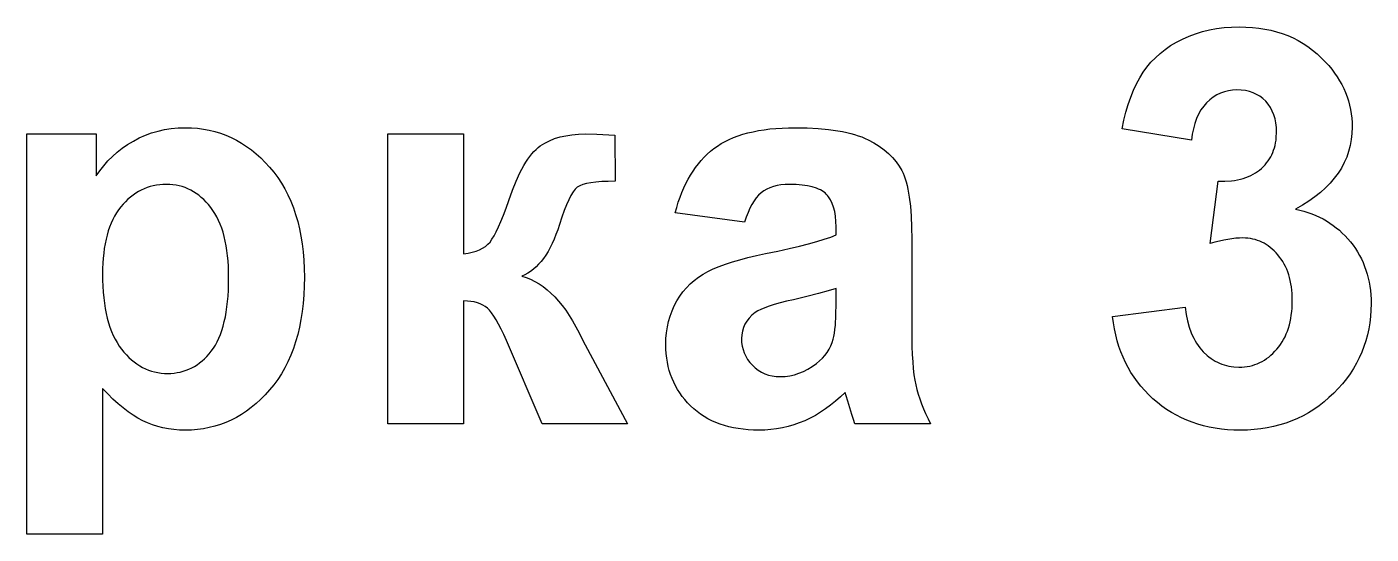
# Model space of a CAD drawing. Header units: metres. Extents: x -269 to 2726, y -36 to 1548.
# Drawn here: x -75.5 to 48.1, y 1169.5 to 1216.2 of the extents above; entities that cross this region are included whole.
import ezdxf

# ---------------------------------------------------------------- set-up
doc = ezdxf.new("R2010")
doc.units = ezdxf.units.M
doc.layers.add('Page1', color=7, linetype='CONTINUOUS')

msp = doc.modelspace()

# ---------------------------------------------------------------- linework, layer by layer
at = {"layer": 'Page1'}
for points in [[(24.345819, 1189.565308), (31.012487, 1190.416748), (31.012487, 1190.416748), (31.105898, 1189.767334), (31.232143, 1189.157227), (31.391224, 1188.58667), (31.583139, 1188.05542), (31.69141, 1187.804565), (31.80789, 1187.563599), (31.932579, 1187.33252), (32.065475, 1187.111328), (32.206581, 1186.899902), (32.355896, 1186.698364), (32.51342, 1186.506592), (32.679153, 1186.324829), (32.679153, 1186.324829), (33.027672, 1185.993042), (33.208569, 1185.843872), (33.393883, 1185.705566), (33.583626, 1185.578491), (33.777786, 1185.462402), (33.976372, 1185.3573), (34.179379, 1185.263306), (34.38681, 1185.18042), (34.598663, 1185.108521), (34.814941, 1185.047729), (35.035641, 1184.997925), (35.260765, 1184.959229), (35.490311, 1184.931641), (35.962669, 1184.909546), (35.962669, 1184.909546), (36.219379, 1184.916016), (36.47094, 1184.935303), (36.717354, 1184.967651), (36.958622, 1185.012939), (37.194736, 1185.071167), (37.425709, 1185.142334), (37.651527, 1185.226318), (37.8722, 1185.323364), (38.087727, 1185.433228), (38.298103, 1185.556152), (38.50333, 1185.691895), (38.703411, 1185.840576), (38.898346, 1186.002319), (39.088127, 1186.17688), (39.272762, 1186.36438), (39.452251, 1186.564819), (39.452251, 1186.564819), (39.623638, 1186.776245), (39.783966, 1186.996704), (39.933235, 1187.226074), (40.071449, 1187.4646), (40.198605, 1187.712036), (40.314705, 1187.968384), (40.419746, 1188.233887), (40.513733, 1188.508301), (40.596661, 1188.791748), (40.668533, 1189.084229), (40.729347, 1189.385742), (40.779102, 1189.696167), (40.817802, 1190.015625), (40.845444, 1190.344116), (40.867561, 1191.028198), (40.867561, 1191.028198), (40.846897, 1191.675537), (40.784904, 1192.28833), (40.738411, 1192.581787), (40.681587, 1192.866577), (40.614433, 1193.142822), (40.536945, 1193.4104), (40.449123, 1193.669312), (40.350971, 1193.919678), (40.242489, 1194.161255), (40.123672, 1194.394287), (39.994526, 1194.618774), (39.855049, 1194.834473), (39.705238, 1195.041626), (39.545097, 1195.240112), (39.545097, 1195.240112), (39.377522, 1195.428223), (39.205421, 1195.604248), (39.02879, 1195.768066), (38.847633, 1195.919678), (38.661945, 1196.059326), (38.471725, 1196.186768), (38.276981, 1196.302002), (38.077705, 1196.405151), (37.873901, 1196.496216), (37.665565, 1196.575073), (37.452705, 1196.641846), (37.235313, 1196.696411), (37.013393, 1196.738892), (36.786945, 1196.769287), (36.555965, 1196.787476), (36.320457, 1196.793579), (36.320457, 1196.793579), (36.000317, 1196.7854), (35.664886, 1196.760986), (35.314175, 1196.720337), (34.948174, 1196.66333), (34.566891, 1196.590088), (34.170322, 1196.50061), (33.758469, 1196.394775), (33.331329, 1196.272705), (33.331329, 1196.272705), (34.042377, 1202.010986), (34.042377, 1202.010986), (34.677464, 1202.01355), (35.273838, 1202.057739), (35.55751, 1202.095459), (35.831505, 1202.143555), (36.095821, 1202.201904), (36.350464, 1202.270752), (36.595425, 1202.349976), (36.830711, 1202.439575), (37.05632, 1202.539551), (37.272251, 1202.649902), (37.478508, 1202.770752), (37.675083, 1202.901855), (37.861984, 1203.043335), (38.039207, 1203.195313), (38.039207, 1203.195313), (38.206207, 1203.355591), (38.362431, 1203.522339), (38.507877, 1203.695679), (38.642555, 1203.875366), (38.766457, 1204.061523), (38.879581, 1204.25415), (38.981937, 1204.453125), (39.073517, 1204.658691), (39.15432, 1204.870728), (39.22435, 1205.089111), (39.283607, 1205.314087), (39.332092, 1205.54541), (39.369801, 1205.783203), (39.396736, 1206.027466), (39.418285, 1206.5354), (39.418285, 1206.5354), (39.402752, 1206.967896), (39.356152, 1207.37793), (39.278488, 1207.765381), (39.169758, 1208.130127), (39.029961, 1208.472412), (38.859097, 1208.792114), (38.657166, 1209.089233), (38.424171, 1209.36377), (38.424171, 1209.36377), (38.165348, 1209.610596), (37.885929, 1209.824463), (37.585918, 1210.005371), (37.265316, 1210.153442), (36.924122, 1210.268677), (36.562336, 1210.350952), (36.179955, 1210.400269), (35.776981, 1210.416748), (35.776981, 1210.416748), (35.376839, 1210.398315), (34.991627, 1210.342896), (34.621346, 1210.250488), (34.265999, 1210.121216), (33.925579, 1209.954956), (33.600094, 1209.751831), (33.289539, 1209.511719), (32.993919, 1209.234619), (32.993919, 1209.234619), (32.719879, 1208.922119), (32.474075, 1208.575439), (32.256508, 1208.19458), (32.067173, 1207.779785), (31.906076, 1207.330688), (31.773214, 1206.847656), (31.668589, 1206.330444), (31.592197, 1205.779053), (31.592197, 1205.779053), (25.215385, 1206.820679), (25.215385, 1206.820679), (25.386425, 1207.615479), (25.577988, 1208.369263), (25.790071, 1209.082031), (26.022676, 1209.753784), (26.275805, 1210.384644), (26.549456, 1210.974487), (26.843626, 1211.523438), (27.158319, 1212.031372), (27.158319, 1212.031372), (27.499304, 1212.505737), (27.872343, 1212.954102), (28.277439, 1213.376465), (28.714594, 1213.772705), (29.183804, 1214.142944), (29.68507, 1214.487183), (30.218393, 1214.805298), (30.783773, 1215.097412), (30.783773, 1215.097412), (31.373993, 1215.359131), (31.981831, 1215.585815), (32.607292, 1215.77771), (33.250374, 1215.934692), (33.911072, 1216.056885), (34.589394, 1216.144043), (35.285336, 1216.196411), (35.998901, 1216.213867), (35.998901, 1216.213867), (36.60833, 1216.201172), (37.202477, 1216.16333), (37.781338, 1216.100098), (38.344913, 1216.011719), (38.893204, 1215.898071), (39.426208, 1215.759155), (39.943928, 1215.594849), (40.446365, 1215.405396), (40.933514, 1215.190674), (41.405376, 1214.950684), (41.861954, 1214.685425), (42.303249, 1214.394897), (42.729256, 1214.079102), (43.139977, 1213.738037), (43.535416, 1213.371704), (43.915565, 1212.980103), (43.915565, 1212.980103), (44.213364, 1212.646362), (44.491951, 1212.307129), (44.751324, 1211.962769), (44.991486, 1211.612915), (45.212433, 1211.257935), (45.414165, 1210.897461), (45.596687, 1210.53186), (45.759995, 1210.160889), (45.904091, 1209.784546), (46.028976, 1209.402954), (46.134647, 1209.015991), (46.221104, 1208.623779), (46.288349, 1208.226318), (46.33638, 1207.823486), (46.3652, 1207.415283), (46.374805, 1207.001831), (46.374805, 1207.001831), (46.354477, 1206.417725), (46.293495, 1205.848633), (46.19186, 1205.294434), (46.049568, 1204.755249), (45.866623, 1204.230957), (45.643021, 1203.72168), (45.378765, 1203.227417), (45.073856, 1202.748047), (44.728291, 1202.283691), (44.342072, 1201.834229), (43.915195, 1201.39978), (43.447666, 1200.980347), (42.939484, 1200.575806), (42.390644, 1200.186279), (41.801151, 1199.811646), (41.171001, 1199.452026), (41.171001, 1199.452026), (41.560654, 1199.361206), (41.940434, 1199.25708), (42.310341, 1199.140015), (42.67038, 1199.009766), (43.020542, 1198.866455), (43.360836, 1198.709961), (43.691257, 1198.540405), (44.011806, 1198.357788), (44.322487, 1198.161987), (44.623291, 1197.953125), (44.914227, 1197.731079), (45.19529, 1197.495972), (45.46648, 1197.247803), (45.727798, 1196.98645), (45.979244, 1196.712036), (46.220821, 1196.424438), (46.220821, 1196.424438), (46.450066, 1196.126587), (46.66452, 1195.821045), (46.864185, 1195.507935), (47.049057, 1195.187256), (47.219143, 1194.859009), (47.374439, 1194.523193), (47.514942, 1194.17981), (47.640656, 1193.828735), (47.751583, 1193.470093), (47.847717, 1193.104004), (47.929062, 1192.730103), (47.995617, 1192.348755), (48.047382, 1191.959839), (48.084358, 1191.563232), (48.106541, 1191.159058), (48.113937, 1190.747314), (48.113937, 1190.747314), (48.100498, 1190.149414), (48.060188, 1189.562622), (47.993008, 1188.986938), (47.898952, 1188.422485), (47.778023, 1187.869019), (47.630219, 1187.326782), (47.455544, 1186.795532), (47.253994, 1186.275513), (47.025574, 1185.766602), (46.770279, 1185.268921), (46.48811, 1184.782227), (46.17907, 1184.306763), (45.843155, 1183.842285), (45.480366, 1183.389038), (45.090706, 1182.946899), (44.674171, 1182.515869), (44.674171, 1182.515869), (44.23761, 1182.10376), (43.787872, 1181.718262), (43.324951, 1181.359253), (42.84885, 1181.026855), (42.35957, 1180.721069), (41.857109, 1180.441895), (41.341465, 1180.189331), (40.812645, 1179.963257), (40.270645, 1179.763794), (39.715462, 1179.591064), (39.147102, 1179.444824), (38.565559, 1179.325073), (37.97084, 1179.232056), (37.362938, 1179.165527), (36.741856, 1179.125732), (36.107597, 1179.112427), (36.107597, 1179.112427), (35.507187, 1179.123657), (34.919727, 1179.157593), (34.345219, 1179.214111), (33.783661, 1179.293091), (33.23505, 1179.394775), (32.699394, 1179.519043), (32.176685, 1179.665894), (31.666925, 1179.835327), (31.170116, 1180.027344), (30.686258, 1180.241943), (30.215351, 1180.479248), (29.757391, 1180.739014), (29.312384, 1181.021362), (28.880325, 1181.326416), (28.461218, 1181.653931), (28.055059, 1182.00415), (28.055059, 1182.00415), (27.665867, 1182.372559), (27.297657, 1182.754883), (26.95043, 1183.151001), (26.624184, 1183.561157), (26.318918, 1183.985107), (26.034637, 1184.422974), (25.771336, 1184.874634), (25.529018, 1185.340332), (25.307682, 1185.819824), (25.107327, 1186.313232), (24.927954, 1186.820557), (24.769564, 1187.341675), (24.632154, 1187.876709), (24.515728, 1188.425659), (24.420282, 1188.988525), (24.345819, 1189.565308)], [(-75.467224, 1206.358765), (-69.090408, 1206.358765), (-69.090408, 1202.495483), (-69.090408, 1202.495483), (-68.761703, 1202.978638), (-68.405121, 1203.438477), (-68.020653, 1203.874878), (-67.608299, 1204.287842), (-67.168068, 1204.677612), (-66.699959, 1205.043945), (-66.203964, 1205.386963), (-65.680084, 1205.706543), (-65.680084, 1205.706543), (-65.134979, 1205.995361), (-64.575294, 1206.245483), (-64.001038, 1206.457275), (-63.412197, 1206.630493), (-62.808781, 1206.765259), (-62.190784, 1206.86145), (-61.558212, 1206.919189), (-60.911064, 1206.938477), (-60.911064, 1206.938477), (-60.344692, 1206.924316), (-59.78915, 1206.881714), (-59.244431, 1206.810669), (-58.710545, 1206.711304), (-58.187481, 1206.583496), (-57.675243, 1206.427368), (-57.173836, 1206.242798), (-56.683254, 1206.029907), (-56.203503, 1205.788452), (-55.734573, 1205.518799), (-55.276474, 1205.220581), (-54.829201, 1204.894043), (-54.392757, 1204.539185), (-53.967136, 1204.155762), (-53.552345, 1203.744141), (-53.148384, 1203.303955), (-53.148384, 1203.303955), (-52.762287, 1202.838501), (-52.4011, 1202.350708), (-52.064823, 1201.840454), (-51.753456, 1201.307983), (-51.466995, 1200.753052), (-51.205448, 1200.175903), (-50.968807, 1199.576294), (-50.75708, 1198.954468), (-50.570259, 1198.310181), (-50.408348, 1197.643677), (-50.271343, 1196.954712), (-50.159252, 1196.243408), (-50.072067, 1195.509766), (-50.009796, 1194.753784), (-49.972431, 1193.975586), (-49.959976, 1193.174927), (-49.959976, 1193.174927), (-49.972458, 1192.353149), (-50.009903, 1191.554565), (-50.072308, 1190.779297), (-50.159676, 1190.0271), (-50.272007, 1189.298096), (-50.409302, 1188.592407), (-50.571556, 1187.90979), (-50.758778, 1187.250366), (-50.970959, 1186.614258), (-51.208103, 1186.001221), (-51.470207, 1185.411377), (-51.757275, 1184.844849), (-52.069309, 1184.301392), (-52.4063, 1183.781128), (-52.768257, 1183.28418), (-53.155174, 1182.810303), (-53.155174, 1182.810303), (-53.559837, 1182.362549), (-53.975029, 1181.943604), (-54.400745, 1181.553589), (-54.836987, 1181.192505), (-55.283756, 1180.860229), (-55.741051, 1180.556885), (-56.20887, 1180.282471), (-56.687218, 1180.036865), (-57.176094, 1179.82019), (-57.675491, 1179.632446), (-58.185421, 1179.473511), (-58.705872, 1179.343506), (-59.236851, 1179.242432), (-59.778358, 1179.170166), (-60.330391, 1179.126831), (-60.892948, 1179.112427), (-60.892948, 1179.112427), (-61.427757, 1179.125977), (-61.949757, 1179.166626), (-62.45895, 1179.234375), (-62.955334, 1179.329224), (-63.438911, 1179.451172), (-63.909676, 1179.60022), (-64.367638, 1179.776367), (-64.812782, 1179.979736), (-64.812782, 1179.979736), (-65.254463, 1180.21582), (-65.702026, 1180.490479), (-66.155449, 1180.803711), (-66.614754, 1181.155518), (-67.079933, 1181.545898), (-67.55098, 1181.974854), (-68.027901, 1182.442383), (-68.510704, 1182.948486), (-68.510704, 1182.948486), (-68.510704, 1169.547119), (-75.467224, 1169.547119), (-75.467224, 1169.547119), (-75.467224, 1206.358765)], [(-42.281715, 1206.358765), (-35.325195, 1206.358765), (-35.325195, 1195.344238), (-35.325195, 1195.344238), (-34.910686, 1195.404663), (-34.527668, 1195.486084), (-34.17614, 1195.588623), (-33.856106, 1195.71228), (-33.567558, 1195.856934), (-33.310505, 1196.022827), (-33.084938, 1196.209717), (-32.890865, 1196.417603), (-32.890865, 1196.417603), (-32.70797, 1196.668579), (-32.515949, 1196.984375), (-32.3148, 1197.364868), (-32.104519, 1197.810303), (-31.885111, 1198.320557), (-31.656574, 1198.895508), (-31.418909, 1199.5354), (-31.172115, 1200.240112), (-31.172115, 1200.240112), (-30.836473, 1201.176514), (-30.49305, 1202.024536), (-30.141842, 1202.784302), (-29.963318, 1203.130981), (-29.782848, 1203.455688), (-29.600433, 1203.758301), (-29.416071, 1204.038818), (-29.229763, 1204.297241), (-29.04151, 1204.533569), (-28.851311, 1204.747803), (-28.659164, 1204.940063), (-28.465073, 1205.110229), (-28.269035, 1205.258179), (-28.269035, 1205.258179), (-28.068733, 1205.391479), (-27.860718, 1205.516113), (-27.421549, 1205.739746), (-26.951525, 1205.928833), (-26.450647, 1206.083618), (-25.918917, 1206.203979), (-25.356331, 1206.290039), (-24.762892, 1206.341553), (-24.138599, 1206.358765), (-24.138599, 1206.358765), (-23.065229, 1206.330444), (-21.412151, 1206.245483), (-21.412151, 1206.245483), (-21.384977, 1202.010986), (-21.384977, 1202.010986), (-22.034815, 1202.002319), (-22.623371, 1201.97644), (-23.150644, 1201.933228), (-23.616634, 1201.872803), (-24.021341, 1201.795166), (-24.364767, 1201.700195), (-24.646908, 1201.587891), (-24.764997, 1201.525269), (-24.867767, 1201.458374), (-24.867767, 1201.458374), (-24.962805, 1201.377563), (-25.058834, 1201.278931), (-25.253862, 1201.028198), (-25.452854, 1200.706055), (-25.655809, 1200.312622), (-25.862728, 1199.847778), (-26.073608, 1199.311646), (-26.288452, 1198.704224), (-26.507259, 1198.025391), (-26.507259, 1198.025391), (-26.661404, 1197.555786), (-26.823793, 1197.109253), (-26.994427, 1196.685791), (-27.173304, 1196.2854), (-27.360424, 1195.908203), (-27.55579, 1195.554077), (-27.759399, 1195.223022), (-27.971254, 1194.915161), (-28.191353, 1194.630371), (-28.419695, 1194.368652), (-28.656281, 1194.130005), (-28.901112, 1193.914551), (-29.154186, 1193.722168), (-29.415504, 1193.552856), (-29.685068, 1193.406616), (-29.962875, 1193.283569), (-29.962875, 1193.283569), (-29.556381, 1193.151611), (-29.157778, 1192.988647), (-28.767063, 1192.795044), (-28.384241, 1192.570557), (-28.009308, 1192.315308), (-27.642265, 1192.029175), (-27.283113, 1191.712158), (-26.931852, 1191.36438), (-26.58848, 1190.98584), (-26.252998, 1190.576416), (-25.925409, 1190.13623), (-25.605709, 1189.665161), (-25.293898, 1189.16333), (-24.989979, 1188.630737), (-24.693949, 1188.067261), (-24.405809, 1187.4729), (-24.405809, 1187.4729), (-24.134071, 1186.952026), (-24.134071, 1186.952026), (-20.252729, 1179.692139), (-28.096933, 1179.692139), (-31.380447, 1187.355103), (-31.380447, 1187.355103), (-31.628729, 1187.908936), (-31.868587, 1188.411011), (-32.100025, 1188.861206), (-32.323044, 1189.259521), (-32.53764, 1189.606201), (-32.743813, 1189.901001), (-32.941566, 1190.144043), (-33.130901, 1190.335205), (-33.130901, 1190.335205), (-33.327168, 1190.490234), (-33.545727, 1190.624512), (-33.786579, 1190.738159), (-34.049717, 1190.831177), (-34.335152, 1190.903442), (-34.642876, 1190.955078), (-34.972889, 1190.986084), (-35.325195, 1190.99646), (-35.325195, 1190.99646), (-35.325195, 1179.692139), (-42.281715, 1179.692139), (-42.281715, 1179.692139), (-42.281715, 1206.358765)], [(-9.481716, 1198.242798), (-15.858527, 1199.112427), (-15.858527, 1199.112427), (-15.723658, 1199.603027), (-15.5772, 1200.077515), (-15.419154, 1200.535767), (-15.24952, 1200.977905), (-15.068299, 1201.403809), (-14.87549, 1201.813599), (-14.671093, 1202.207031), (-14.455108, 1202.584473), (-14.227535, 1202.945557), (-13.988375, 1203.290527), (-13.737627, 1203.619385), (-13.47529, 1203.931885), (-13.201366, 1204.228394), (-12.915854, 1204.508545), (-12.618754, 1204.772583), (-12.310067, 1205.020508), (-12.310067, 1205.020508), (-11.986041, 1205.252686), (-11.642926, 1205.469971), (-11.280723, 1205.672241), (-10.89943, 1205.859619), (-10.499048, 1206.03186), (-10.079577, 1206.189209), (-9.641018, 1206.331543), (-9.183369, 1206.458984), (-8.706632, 1206.571411), (-8.210805, 1206.668701), (-7.695889, 1206.751221), (-7.161885, 1206.818604), (-6.608791, 1206.871094), (-6.036609, 1206.908447), (-5.445337, 1206.93103), (-4.834977, 1206.938477), (-4.834977, 1206.938477), (-3.74434, 1206.921021), (-2.725602, 1206.868652), (-1.778761, 1206.781494), (-0.903817, 1206.659424), (-0.493307, 1206.585205), (-0.100772, 1206.502441), (0.27379, 1206.410767), (0.630377, 1206.310547), (0.968989, 1206.201538), (1.289627, 1206.08374), (1.592291, 1205.957275), (1.87698, 1205.822021), (1.87698, 1205.822021), (2.407968, 1205.533569), (2.898124, 1205.226196), (3.347449, 1204.900024), (3.755943, 1204.555054), (4.123604, 1204.191284), (4.450434, 1203.808716), (4.736433, 1203.407227), (4.981599, 1202.986938), (4.981599, 1202.986938), (5.090463, 1202.760864), (5.192303, 1202.512329), (5.28712, 1202.241333), (5.374913, 1201.947998), (5.455683, 1201.63208), (5.52943, 1201.293823), (5.655852, 1200.549805), (5.75418, 1199.715942), (5.824415, 1198.792358), (5.866556, 1197.779053), (5.880603, 1196.675781), (5.880603, 1196.675781), (5.880603, 1188.446655), (5.880603, 1188.446655), (5.886335, 1187.5979), (5.903531, 1186.806763), (5.932191, 1186.072998), (5.972315, 1185.396973), (6.023903, 1184.77832), (6.086955, 1184.217285), (6.161471, 1183.713745), (6.247451, 1183.2677), (6.247451, 1183.2677), (6.349141, 1182.846802), (6.470787, 1182.418457), (6.612388, 1181.982544), (6.773945, 1181.539307), (6.955459, 1181.088745), (7.156928, 1180.630615), (7.378353, 1180.165039), (7.619733, 1179.692139), (7.619733, 1179.692139), (0.663212, 1179.692139), (0.663212, 1179.692139), (0.522247, 1180.083252), (0.366563, 1180.559448), (0.011038, 1181.766357), (0.011038, 1181.766357), (-0.136154, 1182.284912), (-0.233527, 1182.590698), (-0.233527, 1182.590698), (-0.672131, 1182.169434), (-1.118378, 1181.775391), (-1.572267, 1181.408569), (-2.033799, 1181.06897), (-2.502974, 1180.75647), (-2.979791, 1180.471069), (-3.464251, 1180.212891), (-3.956354, 1179.981934), (-3.956354, 1179.981934), (-4.456453, 1179.778198), (-4.964902, 1179.601563), (-5.481702, 1179.452026), (-6.006852, 1179.329834), (-6.540352, 1179.234619), (-7.082203, 1179.166748), (-7.632404, 1179.125977), (-8.190955, 1179.112427), (-8.190955, 1179.112427), (-8.680306, 1179.121094), (-9.156513, 1179.147217), (-9.619576, 1179.190796), (-10.069493, 1179.251831), (-10.506267, 1179.3302), (-10.929894, 1179.426025), (-11.340378, 1179.539307), (-11.737717, 1179.670044), (-12.121911, 1179.818115), (-12.492961, 1179.983643), (-12.850865, 1180.166626), (-13.195625, 1180.367065), (-13.527241, 1180.584839), (-13.845712, 1180.82019), (-14.151038, 1181.072754), (-14.443219, 1181.342896), (-14.443219, 1181.342896), (-14.719903, 1181.626343), (-14.978737, 1181.918945), (-15.219719, 1182.220825), (-15.442851, 1182.53186), (-15.648133, 1182.852173), (-15.835564, 1183.181763), (-16.005144, 1183.520386), (-16.156874, 1183.868408), (-16.290754, 1184.225586), (-16.406782, 1184.591919), (-16.504961, 1184.967529), (-16.585289, 1185.352295), (-16.647764, 1185.746338), (-16.692392, 1186.149658), (-16.719168, 1186.562134), (-16.728092, 1186.983765), (-16.728092, 1186.983765), (-16.71217, 1187.540039), (-16.664404, 1188.080933), (-16.584793, 1188.606567), (-16.473337, 1189.116943), (-16.330038, 1189.611938), (-16.154894, 1190.091797), (-15.947905, 1190.556274), (-15.709071, 1191.005493), (-15.709071, 1191.005493), (-15.441507, 1191.434204), (-15.148326, 1191.837036), (-14.829528, 1192.213989), (-14.485112, 1192.565186), (-14.11508, 1192.890503), (-13.719431, 1193.190063), (-13.298164, 1193.463745), (-12.851281, 1193.711548), (-12.851281, 1193.711548), (-12.366255, 1193.942749), (-11.830561, 1194.166626), (-11.244199, 1194.382935), (-10.607169, 1194.591919), (-9.919471, 1194.793457), (-9.181105, 1194.987427), (-8.39207, 1195.174072), (-7.552368, 1195.353271), (-7.552368, 1195.353271), (-6.428755, 1195.583496), (-5.394873, 1195.80957), (-4.450721, 1196.03186), (-3.596299, 1196.250122), (-2.831608, 1196.464355), (-2.156648, 1196.674683), (-1.571418, 1196.880981), (-1.075919, 1197.083374), (-1.075919, 1197.083374), (-1.075919, 1197.812622), (-1.075919, 1197.812622), (-1.089895, 1198.321289), (-1.131823, 1198.792114), (-1.201704, 1199.225098), (-1.299537, 1199.620239), (-1.425323, 1199.977417), (-1.579061, 1200.296875), (-1.760751, 1200.578369), (-1.862078, 1200.704956), (-1.970393, 1200.822021), (-1.970393, 1200.822021), (-2.088403, 1200.930908), (-2.218815, 1201.032837), (-2.361629, 1201.127563), (-2.516844, 1201.215454), (-2.68446, 1201.296143), (-2.864479, 1201.369873), (-3.26172, 1201.496338), (-3.708569, 1201.594604), (-4.205023, 1201.664917), (-4.751084, 1201.707031), (-5.346752, 1201.721069), (-5.346752, 1201.721069), (-5.754184, 1201.708984), (-6.138617, 1201.672852), (-6.500051, 1201.612549), (-6.838487, 1201.528076), (-7.153924, 1201.419434), (-7.446362, 1201.286743), (-7.715801, 1201.129883), (-7.962241, 1200.948853), (-7.962241, 1200.948853), (-8.191557, 1200.737671), (-8.40962, 1200.490234), (-8.616432, 1200.206421), (-8.811992, 1199.88623), (-8.996301, 1199.529907), (-9.169357, 1199.137207), (-9.331162, 1198.70813), (-9.481716, 1198.242798)], [(-68.510704, 1193.48291), (-68.503891, 1192.907104), (-68.483459, 1192.350342), (-68.449402, 1191.812866), (-68.401726, 1191.294312), (-68.340424, 1190.795044), (-68.265503, 1190.314819), (-68.176956, 1189.85376), (-68.074783, 1189.411865), (-67.959, 1188.989014), (-67.829582, 1188.585327), (-67.686546, 1188.200806), (-67.529892, 1187.835327), (-67.359612, 1187.489014), (-67.175713, 1187.161865), (-66.978188, 1186.85376), (-66.767044, 1186.564819), (-66.767044, 1186.564819), (-66.546112, 1186.294189), (-66.319237, 1186.041016), (-66.086418, 1185.805298), (-65.847656, 1185.587036), (-65.602951, 1185.38623), (-65.352303, 1185.202881), (-65.095703, 1185.036987), (-64.833168, 1184.88855), (-64.564682, 1184.757568), (-64.290253, 1184.644043), (-64.00988, 1184.548096), (-63.723564, 1184.469482), (-63.431301, 1184.408325), (-63.133099, 1184.364746), (-62.828949, 1184.338501), (-62.518852, 1184.329834), (-62.518852, 1184.329834), (-62.220852, 1184.337769), (-61.929199, 1184.361816), (-61.643902, 1184.401978), (-61.364952, 1184.45813), (-61.092358, 1184.530396), (-60.826111, 1184.618652), (-60.566216, 1184.7229), (-60.312672, 1184.843262), (-60.065479, 1184.979614), (-59.824638, 1185.13208), (-59.590149, 1185.300537), (-59.362011, 1185.485107), (-59.140221, 1185.685669), (-58.924786, 1185.902344), (-58.715698, 1186.13501), (-58.512966, 1186.383667), (-58.512966, 1186.383667), (-58.319645, 1186.650635), (-58.138794, 1186.93811), (-57.970417, 1187.246216), (-57.81451, 1187.574707), (-57.671078, 1187.923706), (-57.540119, 1188.293213), (-57.421631, 1188.683228), (-57.315617, 1189.09375), (-57.222073, 1189.52478), (-57.141003, 1189.976318), (-57.072403, 1190.448242), (-57.016277, 1190.940796), (-56.972626, 1191.453857), (-56.941444, 1191.987427), (-56.922733, 1192.541504), (-56.9165, 1193.115967), (-56.9165, 1193.115967), (-56.922928, 1193.653564), (-56.942223, 1194.173462), (-56.974377, 1194.675781), (-57.01939, 1195.1604), (-57.077271, 1195.627563), (-57.148006, 1196.077026), (-57.231609, 1196.508911), (-57.328072, 1196.923218), (-57.437393, 1197.319824), (-57.559578, 1197.698975), (-57.694626, 1198.060425), (-57.842533, 1198.404297), (-58.003304, 1198.730591), (-58.176937, 1199.039307), (-58.36343, 1199.330322), (-58.562786, 1199.60376), (-58.562786, 1199.60376), (-58.771641, 1199.860229), (-58.986633, 1200.099976), (-59.207767, 1200.323364), (-59.43504, 1200.530151), (-59.668449, 1200.720337), (-59.908001, 1200.894043), (-60.153687, 1201.051147), (-60.405518, 1201.191772), (-60.663483, 1201.315796), (-60.927586, 1201.42334), (-61.19783, 1201.514282), (-61.474216, 1201.588745), (-61.756737, 1201.646606), (-62.045399, 1201.687988), (-62.340199, 1201.712769), (-62.641136, 1201.721069), (-62.641136, 1201.721069), (-62.95369, 1201.713013), (-63.259556, 1201.688599), (-63.558735, 1201.647949), (-63.851223, 1201.591187), (-64.137032, 1201.518066), (-64.416145, 1201.428711), (-64.688576, 1201.323242), (-64.954315, 1201.201416), (-65.213371, 1201.063354), (-65.465736, 1200.909058), (-65.711418, 1200.738525), (-65.950409, 1200.551758), (-66.182716, 1200.348755), (-66.408333, 1200.129517), (-66.627266, 1199.894043), (-66.839508, 1199.642334), (-66.839508, 1199.642334), (-67.041878, 1199.374634), (-67.231194, 1199.091309), (-67.407448, 1198.792358), (-67.570656, 1198.477783), (-67.720802, 1198.147583), (-67.857887, 1197.801636), (-67.981926, 1197.440186), (-68.092903, 1197.062988), (-68.190826, 1196.670288), (-68.275688, 1196.261841), (-68.347496, 1195.837769), (-68.40625, 1195.398071), (-68.45195, 1194.942749), (-68.484589, 1194.47168), (-68.504173, 1193.985107), (-68.510704, 1193.48291)], [(-1.075919, 1192.155884), (-1.786545, 1191.927856), (-2.677481, 1191.678589), (-3.748728, 1191.408203), (-5.000285, 1191.116455), (-5.000285, 1191.116455), (-5.642091, 1190.965698), (-6.2258, 1190.815674), (-6.75141, 1190.666504), (-7.218922, 1190.518066), (-7.628335, 1190.370361), (-7.97965, 1190.223511), (-8.272866, 1190.077393), (-8.507984, 1189.932129), (-8.507984, 1189.932129), (-8.804137, 1189.688721), (-9.060803, 1189.429443), (-9.277983, 1189.154297), (-9.455674, 1188.863281), (-9.593879, 1188.556396), (-9.692596, 1188.233765), (-9.751827, 1187.895264), (-9.771571, 1187.540771), (-9.771571, 1187.540771), (-9.755791, 1187.191284), (-9.708448, 1186.85376), (-9.629545, 1186.528076), (-9.51908, 1186.214355), (-9.377054, 1185.91272), (-9.203466, 1185.622925), (-8.998318, 1185.345215), (-8.761607, 1185.079346), (-8.761607, 1185.079346), (-8.500554, 1184.835693), (-8.222375, 1184.624634), (-7.927071, 1184.445923), (-7.614642, 1184.299805), (-7.285087, 1184.186035), (-6.938407, 1184.104858), (-6.574603, 1184.056152), (-6.193672, 1184.039917), (-6.193672, 1184.039917), (-5.760234, 1184.058838), (-5.33175, 1184.115479), (-4.908219, 1184.209961), (-4.489642, 1184.342285), (-4.076018, 1184.512329), (-3.667348, 1184.720093), (-3.263631, 1184.965698), (-2.864868, 1185.249146), (-2.864868, 1185.249146), (-2.585274, 1185.484375), (-2.330731, 1185.732666), (-2.101239, 1185.993896), (-1.896797, 1186.268188), (-1.717407, 1186.555542), (-1.563068, 1186.855835), (-1.433779, 1187.169189), (-1.329542, 1187.495483), (-1.329542, 1187.495483), (-1.270099, 1187.737427), (-1.218582, 1188.02832), (-1.17499, 1188.368042), (-1.139325, 1188.756836), (-1.09177, 1189.681396), (-1.075919, 1190.801758), (-1.075919, 1190.801758), (-1.075919, 1192.155884)]]:
    msp.add_lwpolyline(points, dxfattribs=at)

doc.saveas('drawing.dxf')
